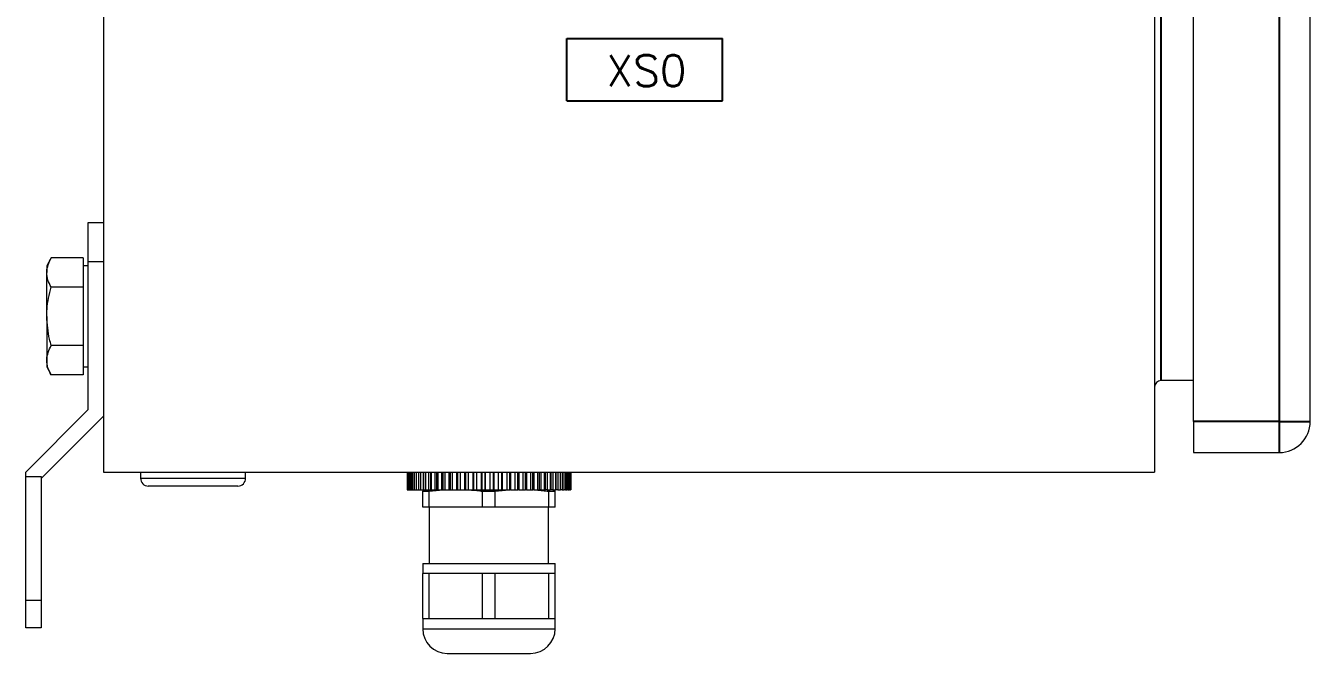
# Model space of a CAD drawing. Extents: x 4137 to 28680, y 2446 to 6814.
# Drawn here: x 6783.6 to 6948.6, y 4141 to 4221.6 of the extents above; entities that cross this region are included whole.
import ezdxf
from ezdxf.enums import TextEntityAlignment as Align

# ---------------------------------------------------------------- set-up
doc = ezdxf.new("R2010")
doc.units = 0
doc.header["$LTSCALE"] = 0.5
doc.layers.get('0').update_dxf_attribs({"linetype": 'CONTINUOUS'})
doc.layers.add('VOL', color=2, linetype='CONTINUOUS')
doc.styles.get("Standard").update_dxf_attribs({"font": 'simplex.shx'})

msp = doc.modelspace()

# ---------------------------------------------------------------- linework, layer by layer
at = {"color": 7, "linetype": 'Continuous', "lineweight": 15}
for p, q in [((6793.62, 4464.29), (6793.62, 4164.29)), ((6928.62, 4464.29), (6928.62, 4164.29)), ((6933.62, 4170.79), (6933.62, 4457.79)), ((6948.62, 4170.79), (6948.62, 4457.79)), ((6793.62, 4196.29), (6791.62, 4196.29)), ((6791.62, 4196.29), (6791.62, 4191.29)), ((6786.9, 4191.8), (6786.32, 4190.79)), ((6791.02, 4191.8), (6786.9, 4191.8)), ((6791.02, 4191.8), (6791.02, 4189.92)), ((6791.62, 4191.29), (6791.62, 4172.29)), ((6793.62, 4191.29), (6791.62, 4191.29)), ((6786.32, 4190.79), (6786.32, 4189.92)), ((6786.32, 4184.29), (6786.32, 4189.92)), ((6791.62, 4190.79), (6791.02, 4190.79)), ((6791.02, 4189.92), (6791.02, 4188.04)), ((6791.02, 4188.04), (6786.9, 4188.04)), ((6791.02, 4188.04), (6791.02, 4184.29)), ((6786.32, 4184.29), (6786.32, 4178.66)), ((6791.02, 4184.29), (6791.02, 4180.54)), ((6791.02, 4180.54), (6786.9, 4180.54)), ((6791.02, 4180.54), (6791.02, 4178.66)), ((6786.32, 4178.66), (6786.32, 4177.79)), ((6791.02, 4178.66), (6791.02, 4176.78)), ((6786.32, 4177.79), (6786.9, 4176.78)), ((6791.02, 4176.78), (6786.9, 4176.78)), ((6791.02, 4177.79), (6791.62, 4177.79)), ((6933.62, 4176.04), (6929.42, 4176.04)), ((6791.62, 4172.29), (6783.62, 4164.29)), ((6793.62, 4171.46), (6785.62, 4163.46)), ((6933.62, 4170.79), (6933.62, 4166.79)), ((6933.62, 4166.79), (6944.62, 4166.79)), ((6783.62, 4163.74), (6783.62, 4164.29)), ((6783.62, 4163.74), (6785.62, 4163.74)), ((6783.62, 4147.8), (6783.62, 4163.74)), ((6785.62, 4163.74), (6785.62, 4163.46)), ((6785.62, 4163.46), (6785.62, 4147.8)), ((6793.62, 4164.29), (6928.62, 4164.29)), ((6798.37, 4164.29), (6798.37, 4163.49)), ((6811.87, 4163.49), (6811.87, 4164.29)), ((6832.61, 4164.29), (6832.61, 4162)), ((6832.61, 4164.29), (6832.61, 4162)), ((6832.69, 4162), (6832.69, 4164.29)), ((6832.73, 4164.29), (6832.73, 4162)), ((6832.88, 4162), (6832.88, 4164.29)), ((6832.97, 4164.29), (6832.97, 4162)), ((6833.18, 4162), (6833.18, 4164.29)), ((6833.32, 4164.29), (6833.32, 4162)), ((6833.58, 4162), (6833.58, 4164.29)), ((6833.77, 4164.29), (6833.77, 4162)), ((6834.1, 4162), (6834.1, 4164.29)), ((6834.32, 4164.29), (6834.32, 4162)), ((6834.33, 4164.29), (6834.33, 4162)), ((6834.71, 4162), (6834.71, 4164.29)), ((6834.92, 4164.29), (6834.92, 4162)), ((6834.98, 4164.29), (6834.98, 4162)), ((6835.42, 4162), (6835.42, 4164.29)), ((6835.6, 4164.29), (6835.6, 4162)), ((6835.72, 4164.29), (6835.72, 4162)), ((6836.2, 4162), (6836.2, 4164.29)), ((6836.37, 4164.29), (6836.37, 4162)), ((6836.55, 4164.29), (6836.55, 4162)), ((6837.07, 4162), (6837.07, 4164.29)), ((6837.22, 4164.29), (6837.22, 4162)), ((6837.44, 4164.29), (6837.44, 4162)), ((6838, 4162), (6838, 4164.29)), ((6838.13, 4164.29), (6838.13, 4162)), ((6838.4, 4164.29), (6838.4, 4162)), ((6838.99, 4162), (6838.99, 4164.29)), ((6839.09, 4164.29), (6839.09, 4162)), ((6839.41, 4164.29), (6839.41, 4162)), ((6840.02, 4162), (6840.02, 4164.29)), ((6840.1, 4164.29), (6840.1, 4162)), ((6840.46, 4164.29), (6840.46, 4162)), ((6841.09, 4162), (6841.09, 4164.29)), ((6841.14, 4164.29), (6841.14, 4162)), ((6841.54, 4164.29), (6841.54, 4162)), ((6842.17, 4162), (6842.17, 4164.29)), ((6842.2, 4164.29), (6842.2, 4162)), ((6842.63, 4162), (6842.63, 4164.29)), ((6842.64, 4164.29), (6842.64, 4162)), ((6843.27, 4162), (6843.27, 4164.29)), ((6843.7, 4162), (6843.7, 4164.29)), ((6843.74, 4164.29), (6843.74, 4162)), ((6844.37, 4162), (6844.37, 4164.29)), ((6844.77, 4162), (6844.77, 4164.29)), ((6844.83, 4164.29), (6844.83, 4162)), ((6845.45, 4162), (6845.45, 4164.29)), ((6845.82, 4162), (6845.82, 4164.29)), ((6845.91, 4164.29), (6845.91, 4162)), ((6846.51, 4162), (6846.51, 4164.29)), ((6846.84, 4162), (6846.84, 4164.29)), ((6846.95, 4164.29), (6846.95, 4162)), ((6847.53, 4162), (6847.53, 4164.29)), ((6847.82, 4162), (6847.82, 4164.29)), ((6847.96, 4164.29), (6847.96, 4162)), ((6848.51, 4162), (6848.51, 4164.29)), ((6848.74, 4162), (6848.74, 4164.29)), ((6848.91, 4164.29), (6848.91, 4162)), ((6849.42, 4162), (6849.42, 4164.29)), ((6849.61, 4162), (6849.61, 4164.29)), ((6849.8, 4164.29), (6849.8, 4162)), ((6850.27, 4162), (6850.27, 4164.29)), ((6850.4, 4162), (6850.4, 4164.29)), ((6850.61, 4164.29), (6850.61, 4162)), ((6851.03, 4162), (6851.03, 4164.29)), ((6851.12, 4162), (6851.12, 4164.29)), ((6851.34, 4164.29), (6851.34, 4162)), ((6851.71, 4162), (6851.71, 4164.29)), ((6851.74, 4162), (6851.74, 4164.29)), ((6851.99, 4164.29), (6851.99, 4162)), ((6852.3, 4162), (6852.3, 4164.29)), ((6852.53, 4164.29), (6852.53, 4162)), ((6852.78, 4162), (6852.78, 4164.29)), ((6852.97, 4164.29), (6852.97, 4162)), ((6853.16, 4162), (6853.16, 4164.29)), ((6853.31, 4164.29), (6853.31, 4162)), ((6853.43, 4162), (6853.43, 4164.29)), ((6853.53, 4164.29), (6853.53, 4162)), ((6853.59, 4162), (6853.59, 4164.29)), ((6853.64, 4164.29), (6853.64, 4162)), ((6832.61, 4162), (6832.69, 4162)), ((6832.61, 4162), (6832.61, 4162)), ((6832.69, 4162), (6832.73, 4162)), ((6832.73, 4162), (6832.88, 4162)), ((6832.88, 4162), (6832.97, 4162)), ((6832.97, 4162), (6833.18, 4162)), ((6833.18, 4162), (6833.32, 4162)), ((6833.32, 4162), (6833.58, 4162)), ((6833.58, 4162), (6833.77, 4162)), ((6833.77, 4162), (6834.1, 4162)), ((6834.1, 4162), (6834.32, 4162)), ((6834.33, 4162), (6834.71, 4162)), ((6834.62, 4161.83), (6835.44, 4161.83)), ((6834.62, 4159.79), (6834.62, 4161.83)), ((6834.71, 4162), (6834.92, 4162)), ((6834.98, 4162), (6835.42, 4162)), ((6835.42, 4162), (6835.6, 4162)), ((6835.44, 4161.83), (6837.24, 4162)), ((6835.44, 4159.79), (6835.44, 4161.83)), ((6835.6, 4162), (6835.72, 4162)), ((6835.72, 4162), (6836.2, 4162)), ((6836.2, 4162), (6836.37, 4162)), ((6836.37, 4162), (6836.55, 4162)), ((6836.55, 4162), (6837.07, 4162)), ((6837.07, 4162), (6837.22, 4162)), ((6837.22, 4162), (6837.44, 4162)), ((6837.44, 4162), (6838, 4162)), ((6838, 4162), (6838.13, 4162)), ((6838.13, 4162), (6838.51, 4162)), ((6838.4, 4162), (6838.99, 4162)), ((6838.99, 4162), (6839.09, 4162)), ((6839.09, 4162), (6839.49, 4162)), ((6839.41, 4162), (6840.02, 4162)), ((6840.02, 4162), (6840.1, 4162)), ((6840.1, 4162), (6840.51, 4162)), ((6840.46, 4162), (6841.09, 4162)), ((6841.09, 4162), (6841.14, 4162)), ((6841.14, 4162), (6841.56, 4162)), ((6841.54, 4162), (6842.17, 4162)), ((6842.17, 4162), (6842.2, 4162)), ((6842.2, 4162), (6842.63, 4162)), ((6842.3, 4159.79), (6842.3, 4161.83)), ((6842.3, 4161.83), (6843.94, 4161.83)), ((6842.64, 4162), (6842.63, 4162)), ((6842.64, 4162), (6843.27, 4162)), ((6843.27, 4162), (6843.7, 4162)), ((6843.74, 4162), (6843.7, 4162)), ((6843.74, 4162), (6844.37, 4162)), ((6843.94, 4161.83), (6845.74, 4162)), ((6843.94, 4159.79), (6843.94, 4161.83)), ((6844.34, 4162), (6844.77, 4162)), ((6844.83, 4162), (6844.77, 4162)), ((6844.83, 4162), (6845.45, 4162)), ((6845.4, 4162), (6845.82, 4162)), ((6845.91, 4162), (6845.82, 4162)), ((6845.91, 4162), (6846.51, 4162)), ((6846.43, 4162), (6846.84, 4162)), ((6846.95, 4162), (6846.84, 4162)), ((6846.95, 4162), (6847.53, 4162)), ((6847.43, 4162), (6847.82, 4162)), ((6847.96, 4162), (6847.82, 4162)), ((6847.96, 4162), (6848.51, 4162)), ((6848.37, 4162), (6848.74, 4162)), ((6848.91, 4162), (6848.74, 4162)), ((6848.91, 4162), (6849.42, 4162)), ((6849.42, 4162), (6849.61, 4162)), ((6849.8, 4162), (6849.61, 4162)), ((6849.8, 4162), (6850.27, 4162)), ((6850.27, 4162), (6850.4, 4162)), ((6850.61, 4162), (6850.4, 4162)), ((6850.61, 4162), (6851.03, 4162)), ((6850.8, 4159.79), (6850.8, 4161.83)), ((6850.8, 4161.83), (6851.62, 4161.83)), ((6851.34, 4162), (6851.12, 4162)), ((6851.34, 4162), (6851.71, 4162)), ((6851.62, 4159.79), (6851.62, 4161.83)), ((6851.99, 4162), (6851.74, 4162)), ((6851.99, 4162), (6852.3, 4162)), ((6852.53, 4162), (6852.3, 4162)), ((6852.53, 4162), (6852.78, 4162)), ((6852.97, 4162), (6852.78, 4162)), ((6852.97, 4162), (6853.16, 4162)), ((6853.31, 4162), (6853.16, 4162)), ((6853.31, 4162), (6853.43, 4162)), ((6853.53, 4162), (6853.43, 4162)), ((6853.53, 4162), (6853.59, 4162)), ((6853.64, 4162), (6853.59, 4162)), ((6835.44, 4159.79), (6834.62, 4159.79)), ((6842.3, 4159.79), (6835.44, 4159.79)), ((6835.46, 4159.79), (6835.46, 4152.55)), ((6843.94, 4159.79), (6842.3, 4159.79)), ((6850.8, 4159.79), (6843.94, 4159.79)), ((6850.78, 4152.55), (6850.78, 4159.79)), ((6851.62, 4159.79), (6850.8, 4159.79)), ((6834.62, 4152.55), (6834.62, 4151.24)), ((6834.62, 4152.55), (6851.62, 4152.55)), ((6851.62, 4151.24), (6851.62, 4152.55)), ((6834.62, 4145.46), (6834.62, 4151.24)), ((6835.44, 4151.24), (6834.62, 4151.24)), ((6835.44, 4145.46), (6835.44, 4151.24)), ((6838.87, 4151.24), (6835.44, 4151.24)), ((6842.3, 4151.24), (6838.87, 4151.24)), ((6842.3, 4145.46), (6842.3, 4151.24)), ((6843.94, 4151.24), (6842.3, 4151.24)), ((6843.94, 4145.46), (6843.94, 4151.24)), ((6847.37, 4151.24), (6843.94, 4151.24)), ((6850.8, 4151.24), (6847.37, 4151.24)), ((6850.8, 4145.46), (6850.8, 4151.24)), ((6851.62, 4151.24), (6850.8, 4151.24)), ((6851.62, 4145.46), (6851.62, 4151.24)), ((6785.62, 4147.8), (6783.62, 4147.8)), ((6783.62, 4144.29), (6783.62, 4147.8)), ((6785.62, 4147.8), (6785.62, 4144.29)), ((6834.62, 4145.46), (6834.62, 4144.15)), ((6834.62, 4145.46), (6835.44, 4145.46)), ((6835.44, 4145.46), (6838.87, 4145.46)), ((6838.87, 4145.46), (6842.3, 4145.46)), ((6842.3, 4145.46), (6843.94, 4145.46)), ((6843.94, 4145.46), (6847.37, 4145.46)), ((6847.37, 4145.46), (6850.8, 4145.46)), ((6850.8, 4145.46), (6851.62, 4145.46)), ((6851.62, 4144.15), (6851.62, 4145.46)), ((6785.62, 4144.29), (6783.62, 4144.29)), ((6837.77, 4141), (6848.48, 4141))]:
    msp.add_line(p, q, dxfattribs=at)
at = {"color": 7}
for p, q in [((6853.14, 4211.98), (6853.14, 4219.98)), ((6853.14, 4219.98), (6873.14, 4219.98)), ((6873.14, 4211.98), (6873.14, 4219.98)), ((6853.14, 4211.98), (6873.14, 4211.98))]:
    msp.add_line(p, q, dxfattribs=at)
msp.add_line((6873.14, 4219.98), (6873.14, 4219.98))
at = {"color": 8, "linetype": 'Continuous', "lineweight": 15}
for p, q in [((6798.37, 4163.49), (6811.87, 4163.49)), ((6834.62, 4144.15), (6851.62, 4144.15))]:
    msp.add_line(p, q, dxfattribs=at)
at = {"color": 7, "linetype": 'Continuous', "lineweight": 15}
for centre, radius, start, end in [((6929.42, 4175.24), 0.8, 90, 180), ((6944.62, 4170.79), 4, 270, 0), ((6799.37, 4163.49), 1, 180, 270), ((6810.87, 4163.49), 1, 270, 0), ((6837.77, 4144.15), 3.15, 180, 270), ((6848.48, 4144.15), 3.15, 270, 0)]:
    msp.add_arc(centre, radius, start, end, dxfattribs=at)
for points, knots in [([(6786.32, 4189.92), (6786.32, 4189.96), (6786.33, 4190.6), (6786.63, 4191.22), (6786.9, 4191.8)], [0, 0, 0, 0, 0.070215, 1, 1, 1, 1]), ([(6786.9, 4188.04), (6786.74, 4188.35), (6786.41, 4188.96), (6786.35, 4189.6), (6786.32, 4189.92)], [0, 0, 0, 0, 0.495458, 1, 1, 1, 1]), ([(6786.32, 4184.29), (6786.33, 4184.6), (6786.36, 4185.87), (6786.67, 4187.11), (6786.9, 4188.04)], [0, 0, 0, 0, 0.241851, 1, 1, 1, 1]), ([(6786.9, 4180.54), (6786.83, 4180.81), (6786.48, 4182.03), (6786.39, 4183.3), (6786.32, 4184.29)], [0, 0, 0, 0, 0.223713, 1, 1, 1, 1]), ([(6786.32, 4178.66), (6786.32, 4178.71), (6786.33, 4179.34), (6786.63, 4179.96), (6786.9, 4180.54)], [0, 0, 0, 0, 0.0702152, 1, 1, 1, 1]), ([(6786.9, 4176.78), (6786.74, 4177.09), (6786.41, 4177.7), (6786.35, 4178.34), (6786.32, 4178.66)], [0, 0, 0, 0, 0.495459, 1, 1, 1, 1]), ([(6810.87, 4162.49), (6810.87, 4162.49), (6809.78, 4162.49), (6806.22, 4162.49), (6804.03, 4162.49), (6800.47, 4162.49), (6799.37, 4162.49), (6799.37, 4162.49)], [0, 0, 0, 0, 0.333333, 0.333333, 0.666667, 0.666667, 1, 1, 1, 1]), ([(6834.62, 4162), (6834.62, 4161.97), (6834.62, 4161.92), (6834.62, 4161.84), (6834.62, 4161.83)], [0, 0, 0, 0, 0.801312, 1, 1, 1, 1]), ([(6840.51, 4162), (6840.99, 4161.97), (6841.59, 4161.92), (6842.18, 4161.84), (6842.3, 4161.83)], [0, 0, 0, 0, 0.801312, 1, 1, 1, 1]), ([(6849.01, 4162), (6849.55, 4161.96), (6850.14, 4161.91), (6850.74, 4161.83), (6850.8, 4161.83)], [0, 0, 0, 0, 0.897934, 1, 1, 1, 1])]:
    msp.add_open_spline(points, degree=3, knots=knots, dxfattribs=at)
at = {"layer": 'VOL'}
for p, q in [((6944.62, 4457.79), (6944.62, 4170.79)), ((6929.42, 4452.54), (6929.42, 4176.04)), ((6944.62, 4170.79), (6933.62, 4170.79)), ((6944.62, 4170.79), (6944.62, 4166.79)), ((6944.62, 4170.79), (6948.62, 4170.79))]:
    msp.add_line(p, q, dxfattribs=at)

# ---------------------------------------------------------------- texts
msp.add_text('XS0', height=4).set_placement((6863.35, 4213.85), align=Align.CENTER)

doc.saveas('drawing.dxf')
